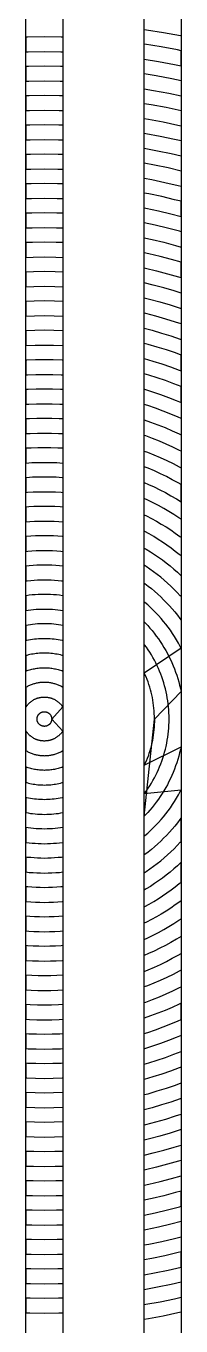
# Model space of a CAD drawing. Header units: metres. Extents: x 100 to 171, y -146 to -25.
# Drawn here: x 109.41 to 111.31, y -97.74 to -81.79 of the extents above; entities that cross this region are included whole.
import ezdxf

# ---------------------------------------------------------------- set-up
doc = ezdxf.new("R2010")
doc.units = ezdxf.units.M

msp = doc.modelspace()

# ---------------------------------------------------------------- linework, layer by layer
for points in [[(109.86, -72.654), (109.86, -107.738)], [(110.86, -107.531), (110.86, -72.654)], [(109.409, -107.813), (109.409, -73.173)], [(111.311, -73.458), (111.311, -107.127)], [(111.311, -82.46), (111.197, -82.437), (111.004, -82.401), (110.86, -82.377), (110.86, -82.195), (111.035, -82.223), (111.232, -82.26), (111.311, -82.277), (111.311, -82.093), (111.268, -82.083), (111.066, -82.046), (110.863, -82.013), (110.86, -82.013), (110.86, -81.831), (110.889, -81.835), (111.096, -81.869), (111.303, -81.907), (111.311, -81.909)], [(109.86, -81.926), (109.84, -81.925), (109.635, -81.923), (109.429, -81.925), (109.409, -81.926), (109.409, -82.106), (109.434, -82.105), (109.635, -82.103), (109.836, -82.105), (109.86, -82.106), (109.86, -82.286), (109.831, -82.285), (109.635, -82.283), (109.438, -82.285), (109.409, -82.286), (109.409, -82.466), (109.443, -82.465), (109.635, -82.463), (109.827, -82.465), (109.86, -82.466), (109.86, -82.646), (109.822, -82.645), (109.635, -82.643), (109.447, -82.645), (109.409, -82.646), (109.409, -82.826), (109.451, -82.825), (109.635, -82.823), (109.818, -82.825), (109.86, -82.826)], [(111.311, -82.828), (111.127, -82.79), (110.943, -82.755), (110.86, -82.742), (110.86, -82.56), (110.973, -82.578), (111.162, -82.613), (111.311, -82.644)], [(111.311, -83.198), (111.232, -83.18), (111.057, -83.143), (110.881, -83.11), (110.86, -83.107), (110.86, -82.924), (110.912, -82.933), (111.092, -82.966), (111.271, -83.004), (111.311, -83.013)], [(109.86, -83.007), (109.814, -83.005), (109.635, -83.003), (109.456, -83.005), (109.409, -83.007), (109.409, -83.187), (109.46, -83.185), (109.635, -83.183), (109.809, -83.185), (109.86, -83.187), (109.86, -83.367), (109.805, -83.365), (109.635, -83.363), (109.465, -83.365), (109.409, -83.367), (109.409, -83.547), (109.469, -83.545), (109.635, -83.543), (109.8, -83.545), (109.86, -83.547)], [(111.311, -83.568), (111.153, -83.531), (110.987, -83.496), (110.86, -83.472), (110.86, -83.289), (111.022, -83.319), (111.192, -83.355), (111.311, -83.383)], [(109.86, -83.727), (109.796, -83.725), (109.635, -83.723), (109.473, -83.725), (109.409, -83.727), (109.409, -83.907), (109.478, -83.905), (109.635, -83.903), (109.791, -83.905), (109.86, -83.907)], [(111.311, -84.313), (111.291, -84.308), (111.144, -84.269), (110.995, -84.234), (110.86, -84.205), (110.86, -84.021), (110.881, -84.025), (111.035, -84.058), (111.187, -84.094), (111.311, -84.127), (111.311, -83.94), (111.231, -83.92), (111.074, -83.882), (110.916, -83.849), (110.86, -83.838), (110.86, -83.655), (110.952, -83.672), (111.114, -83.707), (111.275, -83.745), (111.311, -83.754)], [(109.86, -84.087), (109.787, -84.085), (109.635, -84.083), (109.482, -84.085), (109.409, -84.087), (109.409, -84.267), (109.487, -84.264), (109.635, -84.263), (109.783, -84.264), (109.86, -84.267), (109.86, -84.447), (109.778, -84.444), (109.635, -84.443), (109.491, -84.444), (109.409, -84.447), (109.409, -84.628), (109.496, -84.624), (109.635, -84.623), (109.774, -84.624), (109.86, -84.628)], [(111.311, -85.065), (111.228, -85.039), (111.099, -85.002), (110.969, -84.967), (110.86, -84.941), (110.86, -84.757), (110.877, -84.76), (111.012, -84.793), (111.147, -84.828), (111.281, -84.867), (111.311, -84.876), (111.311, -84.688), (111.195, -84.655), (111.056, -84.618), (110.916, -84.585), (110.86, -84.573), (110.86, -84.389), (110.956, -84.409), (111.1, -84.443), (111.243, -84.481), (111.311, -84.501)], [(109.86, -84.808), (109.769, -84.804), (109.635, -84.803), (109.5, -84.804), (109.409, -84.808), (109.409, -84.988), (109.504, -84.984), (109.635, -84.983), (109.765, -84.984), (109.86, -84.988)], [(109.86, -85.168), (109.761, -85.164), (109.635, -85.163), (109.509, -85.164), (109.409, -85.168), (109.409, -85.348), (109.513, -85.344), (109.635, -85.343), (109.756, -85.344), (109.86, -85.348), (109.86, -85.528), (109.752, -85.524), (109.635, -85.523), (109.518, -85.524), (109.409, -85.528), (109.409, -85.708), (109.522, -85.704), (109.635, -85.703), (109.747, -85.704), (109.86, -85.708)], [(111.311, -85.444), (111.244, -85.422), (111.124, -85.384), (111.003, -85.348), (110.881, -85.316), (110.86, -85.311), (110.86, -85.126), (110.925, -85.142), (111.051, -85.175), (111.176, -85.211), (111.3, -85.251), (111.311, -85.254)], [(111.311, -86.606), (111.276, -86.59), (111.185, -86.551), (111.092, -86.514), (110.999, -86.479), (110.905, -86.447), (110.86, -86.433), (110.86, -86.244), (110.863, -86.245), (110.962, -86.276), (111.06, -86.31), (111.157, -86.346), (111.253, -86.385), (111.311, -86.409), (111.311, -86.214), (111.222, -86.178), (111.12, -86.14), (111.018, -86.105), (110.915, -86.073), (110.86, -86.057), (110.86, -85.869), (110.967, -85.9), (111.074, -85.934), (111.181, -85.971), (111.287, -86.01), (111.311, -86.02), (111.311, -85.827), (111.242, -85.801), (111.131, -85.763), (111.019, -85.728), (110.907, -85.695), (110.86, -85.683), (110.86, -85.497), (110.955, -85.522), (111.072, -85.556), (111.187, -85.592), (111.302, -85.632), (111.311, -85.635)], [(109.86, -85.888), (109.851, -85.888), (109.743, -85.884), (109.635, -85.883), (109.526, -85.884), (109.418, -85.888), (109.409, -85.888), (109.409, -86.069), (109.427, -86.068), (109.531, -86.064), (109.635, -86.063), (109.738, -86.064), (109.842, -86.068), (109.86, -86.069)], [(109.86, -86.249), (109.833, -86.248), (109.734, -86.244), (109.635, -86.243), (109.535, -86.244), (109.436, -86.248), (109.409, -86.249), (109.409, -86.429), (109.445, -86.427), (109.54, -86.424), (109.635, -86.423), (109.73, -86.424), (109.825, -86.427), (109.86, -86.429), (109.86, -86.61), (109.816, -86.607), (109.725, -86.604), (109.635, -86.603), (109.544, -86.604), (109.454, -86.607), (109.409, -86.61), (109.409, -86.79), (109.462, -86.787), (109.549, -86.784), (109.635, -86.783), (109.721, -86.784), (109.807, -86.787), (109.86, -86.79)], [(111.311, -87.005), (111.294, -86.997), (111.212, -86.957), (111.13, -86.919), (111.047, -86.884), (110.963, -86.85), (110.878, -86.818), (110.86, -86.812), (110.86, -86.622), (110.938, -86.649), (111.027, -86.682), (111.116, -86.717), (111.203, -86.755), (111.289, -86.794), (111.311, -86.805)], [(109.86, -86.97), (109.798, -86.967), (109.716, -86.964), (109.635, -86.963), (109.553, -86.964), (109.471, -86.967), (109.409, -86.97), (109.409, -87.151), (109.48, -87.146), (109.557, -87.144), (109.635, -87.143), (109.712, -87.144), (109.789, -87.146), (109.86, -87.151)], [(111.311, -87.841), (111.285, -87.823), (111.224, -87.783), (111.162, -87.745), (111.099, -87.708), (111.035, -87.673), (110.97, -87.64), (110.905, -87.608), (110.86, -87.587), (110.86, -87.391), (110.911, -87.413), (110.981, -87.445), (111.051, -87.479), (111.12, -87.515), (111.187, -87.552), (111.254, -87.591), (111.311, -87.626), (111.311, -87.415), (111.276, -87.395), (111.204, -87.356), (111.132, -87.318), (111.058, -87.282), (110.984, -87.248), (110.909, -87.216), (110.86, -87.197), (110.86, -87.004), (110.898, -87.018), (110.978, -87.05), (111.057, -87.084), (111.135, -87.12), (111.213, -87.157), (111.289, -87.197), (111.311, -87.209)], [(109.86, -87.331), (109.853, -87.331), (109.78, -87.326), (109.708, -87.324), (109.635, -87.323), (109.562, -87.324), (109.489, -87.326), (109.416, -87.331), (109.409, -87.331), (109.409, -87.512), (109.429, -87.51), (109.498, -87.506), (109.566, -87.503), (109.635, -87.503), (109.703, -87.503), (109.772, -87.506), (109.84, -87.51), (109.86, -87.512), (109.86, -87.693), (109.827, -87.69), (109.763, -87.686), (109.699, -87.683), (109.635, -87.683), (109.571, -87.683), (109.507, -87.686), (109.443, -87.69), (109.409, -87.693), (109.409, -87.873), (109.456, -87.869), (109.515, -87.866), (109.575, -87.863), (109.635, -87.863), (109.694, -87.863), (109.754, -87.866), (109.813, -87.869), (109.86, -87.873)], [(111.311, -88.292), (111.29, -88.275), (111.24, -88.235), (111.189, -88.196), (111.138, -88.159), (111.085, -88.122), (111.031, -88.088), (110.976, -88.054), (110.921, -88.022), (110.865, -87.991), (110.86, -87.988), (110.86, -87.786), (110.889, -87.801), (110.95, -87.832), (111.01, -87.865), (111.069, -87.9), (111.127, -87.935), (111.185, -87.973), (111.241, -88.012), (111.297, -88.052), (111.311, -88.062)], [(109.86, -88.054), (109.855, -88.053), (109.8, -88.049), (109.745, -88.045), (109.69, -88.043), (109.635, -88.043), (109.579, -88.043), (109.524, -88.045), (109.469, -88.049), (109.414, -88.053), (109.409, -88.054), (109.409, -88.235), (109.432, -88.233), (109.482, -88.228), (109.533, -88.225), (109.584, -88.223), (109.635, -88.223), (109.685, -88.223), (109.736, -88.225), (109.787, -88.228), (109.838, -88.233), (109.86, -88.235)], [(111.311, -88.791), (111.302, -88.782), (111.264, -88.741), (111.226, -88.702), (111.186, -88.663), (111.146, -88.625), (111.104, -88.589), (111.062, -88.553), (111.019, -88.519), (110.975, -88.485), (110.93, -88.453), (110.885, -88.422), (110.86, -88.406), (110.86, -88.195), (110.884, -88.208), (110.935, -88.24), (110.985, -88.272), (111.034, -88.306), (111.082, -88.341), (111.13, -88.377), (111.176, -88.414), (111.222, -88.453), (111.267, -88.492), (111.31, -88.533), (111.311, -88.533)], [(109.86, -88.416), (109.82, -88.412), (109.774, -88.408), (109.727, -88.405), (109.681, -88.403), (109.635, -88.403), (109.588, -88.403), (109.542, -88.405), (109.496, -88.408), (109.449, -88.412), (109.409, -88.416), (109.409, -88.598), (109.425, -88.595), (109.467, -88.591), (109.509, -88.587), (109.551, -88.585), (109.593, -88.583), (109.635, -88.583), (109.677, -88.583), (109.719, -88.585), (109.76, -88.587), (109.802, -88.591), (109.844, -88.595), (109.86, -88.598), (109.86, -88.779), (109.859, -88.779), (109.822, -88.774), (109.785, -88.77), (109.747, -88.767), (109.71, -88.764), (109.672, -88.763), (109.635, -88.763), (109.597, -88.763), (109.56, -88.764), (109.522, -88.767), (109.485, -88.77), (109.447, -88.774), (109.41, -88.779), (109.409, -88.779), (109.409, -88.962), (109.437, -88.957), (109.469, -88.953), (109.502, -88.949), (109.535, -88.946), (109.568, -88.944), (109.602, -88.943), (109.635, -88.943), (109.668, -88.943), (109.701, -88.944), (109.734, -88.946), (109.767, -88.949), (109.8, -88.953), (109.833, -88.957), (109.86, -88.962)], [(111.311, -92.523), (111.297, -92.534), (111.241, -92.574), (111.185, -92.612), (111.127, -92.65), (111.069, -92.686), (111.01, -92.72), (110.95, -92.753), (110.889, -92.785), (110.86, -92.799), (110.86, -92.597), (110.865, -92.594), (110.921, -92.564), (110.976, -92.531), (111.031, -92.498), (111.085, -92.463), (111.138, -92.427), (111.189, -92.389), (111.24, -92.35), (111.29, -92.31), (111.311, -92.293), (111.311, -92.052), (111.31, -92.053), (111.267, -92.093), (111.222, -92.133), (111.176, -92.171), (111.13, -92.208), (111.082, -92.244), (111.034, -92.279), (110.985, -92.313), (110.935, -92.346), (110.884, -92.377), (110.86, -92.391), (110.86, -92.179), (110.885, -92.163), (110.93, -92.132), (110.975, -92.1), (111.019, -92.066), (111.062, -92.032), (111.104, -91.996), (111.146, -91.96), (111.186, -91.922), (111.226, -91.884), (111.264, -91.844), (111.302, -91.804), (111.311, -91.794), (111.311, -91.507), (111.297, -91.526), (111.267, -91.566), (111.235, -91.606), (111.202, -91.645), (111.168, -91.683), (111.134, -91.72), (111.098, -91.756), (111.062, -91.792), (111.025, -91.826), (110.987, -91.86), (110.948, -91.893), (110.908, -91.925), (110.868, -91.955), (110.86, -91.961), (110.86, -91.731), (110.869, -91.724), (110.904, -91.693), (110.938, -91.661), (110.971, -91.629), (111.003, -91.596), (111.035, -91.562), (111.066, -91.527), (111.096, -91.492), (111.125, -91.455), (111.153, -91.419), (111.18, -91.381), (111.206, -91.343), (111.231, -91.304), (111.256, -91.264), (111.279, -91.224), (111.301, -91.184), (111.311, -91.166), (110.86, -91.209), (110.864, -91.204), (110.886, -91.174), (110.907, -91.143), (110.927, -91.111), (110.947, -91.079), (110.966, -91.047), (110.984, -91.014), (111.001, -90.981), (111.018, -90.947), (111.033, -90.913), (111.048, -90.878), (111.062, -90.843), (111.075, -90.808), (111.087, -90.773), (111.099, -90.737), (111.109, -90.701), (111.119, -90.664), (111.127, -90.628), (111.135, -90.591), (111.142, -90.554), (111.148, -90.517), (111.153, -90.48), (111.157, -90.443), (111.161, -90.405), (111.163, -90.368), (111.164, -90.33), (111.165, -90.293), (111.165, -90.293), (111.165, -90.293), (111.164, -90.255), (111.163, -90.218), (111.161, -90.18), (111.157, -90.143), (111.153, -90.105), (111.148, -90.068), (111.142, -90.031), (111.135, -89.994), (111.127, -89.957), (111.119, -89.921), (111.109, -89.885), (111.099, -89.848), (111.087, -89.813), (111.075, -89.777), (111.062, -89.742), (111.048, -89.707), (111.033, -89.673), (111.018, -89.638), (111.001, -89.605), (110.984, -89.571), (110.966, -89.538), (110.947, -89.506), (110.927, -89.474), (110.907, -89.443), (110.886, -89.412), (110.864, -89.381), (110.86, -89.377), (110.86, -89.1), (110.873, -89.114), (110.902, -89.144), (110.929, -89.176), (110.957, -89.208), (110.983, -89.241), (111.008, -89.274), (111.033, -89.308), (111.056, -89.343), (111.079, -89.378), (111.101, -89.414), (111.123, -89.45), (111.143, -89.487), (111.162, -89.524), (111.18, -89.562), (111.198, -89.6), (111.214, -89.638), (111.23, -89.677), (111.245, -89.717), (111.258, -89.756), (111.271, -89.796), (111.283, -89.837), (111.293, -89.877), (111.303, -89.918), (111.311, -89.953), (110.985, -90.293), (110.984, -90.326), (110.983, -90.359), (110.981, -90.392), (110.978, -90.425), (110.975, -90.458), (110.97, -90.491), (110.965, -90.523), (110.959, -90.556), (110.952, -90.588), (110.944, -90.621), (110.936, -90.653), (110.927, -90.685), (110.917, -90.716), (110.906, -90.747), (110.894, -90.778), (110.882, -90.809), (110.869, -90.84), (110.86, -90.859), (111.311, -90.632), (111.303, -90.667), (111.293, -90.708), (111.283, -90.749), (111.271, -90.789), (111.258, -90.829), (111.245, -90.869), (111.23, -90.908), (111.214, -90.947), (111.198, -90.986), (111.18, -91.024), (111.162, -91.061), (111.143, -91.099), (111.123, -91.135), (111.101, -91.172), (111.079, -91.207), (111.056, -91.243), (111.033, -91.277), (111.008, -91.311), (110.983, -91.345), (110.957, -91.377), (110.929, -91.41), (110.902, -91.441), (110.873, -91.472), (110.86, -91.485), (110.985, -90.293), (110.985, -90.293), (110.984, -90.26), (110.983, -90.226), (110.981, -90.193), (110.978, -90.16), (110.975, -90.127), (110.97, -90.095), (110.965, -90.062), (110.959, -90.029), (110.952, -89.997), (110.944, -89.965), (110.936, -89.933), (110.927, -89.901), (110.917, -89.869), (110.906, -89.838), (110.894, -89.807), (110.882, -89.776), (110.869, -89.746), (110.86, -89.727), (111.311, -89.419), (111.301, -89.402), (111.279, -89.361), (111.256, -89.321), (111.231, -89.281), (111.206, -89.243), (111.18, -89.204), (111.153, -89.167), (111.125, -89.13), (111.096, -89.094), (111.066, -89.058), (111.035, -89.023), (111.003, -88.989), (110.971, -88.956), (110.938, -88.924), (110.904, -88.892), (110.869, -88.862), (110.86, -88.854), (110.86, -88.625), (110.868, -88.63), (110.908, -88.661), (110.948, -88.693), (110.987, -88.725), (111.025, -88.759), (111.062, -88.793), (111.098, -88.829), (111.134, -88.865), (111.168, -88.903), (111.202, -88.941), (111.235, -88.979), (111.267, -89.019), (111.297, -89.06), (111.311, -89.078)], [(109.86, -89.145), (109.835, -89.14), (109.806, -89.135), (109.778, -89.131), (109.749, -89.128), (109.721, -89.126), (109.692, -89.124), (109.663, -89.123), (109.635, -89.123), (109.606, -89.123), (109.577, -89.124), (109.549, -89.126), (109.52, -89.128), (109.491, -89.131), (109.463, -89.135), (109.435, -89.14), (109.409, -89.145), (109.409, -89.329), (109.418, -89.327), (109.442, -89.322), (109.465, -89.317), (109.489, -89.313), (109.513, -89.31), (109.538, -89.307), (109.562, -89.305), (109.586, -89.304), (109.61, -89.303), (109.635, -89.303), (109.659, -89.303), (109.683, -89.304), (109.707, -89.305), (109.732, -89.307), (109.756, -89.31), (109.78, -89.313), (109.804, -89.317), (109.828, -89.322), (109.852, -89.327), (109.86, -89.329), (109.86, -89.515), (109.851, -89.512), (109.831, -89.507), (109.812, -89.502), (109.793, -89.498), (109.773, -89.495), (109.754, -89.491), (109.734, -89.489), (109.714, -89.487), (109.694, -89.485), (109.674, -89.484), (109.655, -89.483), (109.635, -89.483), (109.615, -89.483), (109.595, -89.484), (109.575, -89.485), (109.555, -89.487), (109.536, -89.489), (109.516, -89.491), (109.496, -89.495), (109.477, -89.498), (109.457, -89.502), (109.438, -89.507), (109.419, -89.512), (109.409, -89.515), (109.409, -89.704), (109.422, -89.699), (109.437, -89.694), (109.452, -89.69), (109.467, -89.685), (109.482, -89.682), (109.497, -89.678), (109.512, -89.675), (109.527, -89.672), (109.542, -89.669), (109.558, -89.667), (109.573, -89.666), (109.588, -89.664), (109.604, -89.663), (109.619, -89.663), (109.635, -89.663), (109.65, -89.663), (109.666, -89.663), (109.681, -89.664), (109.696, -89.666), (109.712, -89.667), (109.727, -89.669), (109.742, -89.672), (109.758, -89.675), (109.773, -89.678), (109.788, -89.682), (109.803, -89.685), (109.818, -89.69), (109.832, -89.694), (109.847, -89.699), (109.86, -89.704)], [(109.86, -89.903), (109.856, -89.901), (109.847, -89.896), (109.837, -89.891), (109.827, -89.886), (109.817, -89.881), (109.807, -89.877), (109.797, -89.873), (109.786, -89.869), (109.776, -89.865), (109.765, -89.862), (109.755, -89.859), (109.744, -89.856), (109.733, -89.854), (109.722, -89.851), (109.712, -89.849), (109.701, -89.848), (109.69, -89.846), (109.679, -89.845), (109.668, -89.844), (109.657, -89.843), (109.646, -89.843), (109.635, -89.843), (109.624, -89.843), (109.613, -89.843), (109.602, -89.844), (109.591, -89.845), (109.58, -89.846), (109.569, -89.848), (109.558, -89.849), (109.547, -89.851), (109.536, -89.854), (109.525, -89.856), (109.515, -89.859), (109.504, -89.862), (109.494, -89.865), (109.483, -89.869), (109.473, -89.873), (109.462, -89.877), (109.452, -89.881), (109.442, -89.886), (109.432, -89.891), (109.423, -89.896), (109.413, -89.901), (109.409, -89.903), (109.409, -90.144), (109.41, -90.143), (109.414, -90.137), (109.418, -90.132), (109.422, -90.127), (109.426, -90.121), (109.43, -90.116), (109.435, -90.111), (109.439, -90.106), (109.444, -90.102), (109.448, -90.097), (109.453, -90.093), (109.458, -90.088), (109.463, -90.084), (109.469, -90.08), (109.474, -90.076), (109.479, -90.072), (109.485, -90.068), (109.49, -90.065), (109.496, -90.061), (109.502, -90.058), (109.507, -90.055), (109.513, -90.051), (109.519, -90.049), (109.525, -90.046), (109.531, -90.043), (109.537, -90.041), (109.544, -90.038), (109.55, -90.036), (109.556, -90.034), (109.563, -90.032), (109.569, -90.031), (109.576, -90.029), (109.582, -90.028), (109.589, -90.027), (109.595, -90.026), (109.602, -90.025), (109.608, -90.024), (109.615, -90.023), (109.621, -90.023), (109.628, -90.023), (109.635, -90.023), (109.641, -90.023), (109.648, -90.023), (109.655, -90.023), (109.661, -90.024), (109.668, -90.025), (109.674, -90.026), (109.681, -90.027), (109.687, -90.028), (109.694, -90.029), (109.7, -90.031), (109.707, -90.032), (109.713, -90.034), (109.719, -90.036), (109.726, -90.038), (109.732, -90.041), (109.738, -90.043), (109.744, -90.046), (109.75, -90.049), (109.756, -90.051), (109.762, -90.055), (109.768, -90.058), (109.773, -90.061), (109.779, -90.065), (109.785, -90.068), (109.79, -90.072), (109.796, -90.076), (109.801, -90.08), (109.806, -90.084), (109.811, -90.088), (109.816, -90.093), (109.821, -90.097), (109.826, -90.102), (109.83, -90.106), (109.835, -90.111), (109.839, -90.116), (109.843, -90.121), (109.848, -90.127), (109.852, -90.132), (109.855, -90.137), (109.859, -90.143), (109.86, -90.144), (109.725, -90.293), (109.725, -90.295), (109.725, -90.297), (109.724, -90.299), (109.724, -90.301), (109.724, -90.304), (109.724, -90.306), (109.723, -90.308), (109.723, -90.31), (109.722, -90.312), (109.722, -90.315), (109.721, -90.317), (109.721, -90.319), (109.72, -90.321), (109.719, -90.323), (109.719, -90.325), (109.718, -90.327), (109.717, -90.329), (109.716, -90.331), (109.715, -90.333), (109.714, -90.335), (109.713, -90.337), (109.712, -90.339), (109.711, -90.341), (109.709, -90.343), (109.708, -90.344), (109.707, -90.346), (109.706, -90.348), (109.704, -90.35), (109.703, -90.351), (109.701, -90.353), (109.7, -90.355), (109.698, -90.356), (109.697, -90.358), (109.695, -90.359), (109.693, -90.361), (109.692, -90.362), (109.69, -90.364), (109.688, -90.365), (109.686, -90.366), (109.685, -90.367), (109.683, -90.369), (109.681, -90.37), (109.679, -90.371), (109.677, -90.372), (109.675, -90.373), (109.673, -90.374), (109.671, -90.375), (109.669, -90.376), (109.667, -90.377), (109.665, -90.377), (109.663, -90.378), (109.661, -90.379), (109.659, -90.379), (109.657, -90.38), (109.654, -90.38), (109.652, -90.381), (109.65, -90.381), (109.648, -90.382), (109.646, -90.382), (109.643, -90.382), (109.641, -90.382), (109.639, -90.383), (109.637, -90.383), (109.635, -90.383), (109.632, -90.383), (109.63, -90.383), (109.628, -90.382), (109.626, -90.382), (109.624, -90.382), (109.621, -90.382), (109.619, -90.381), (109.617, -90.381), (109.615, -90.38), (109.613, -90.38), (109.611, -90.379), (109.609, -90.379), (109.606, -90.378), (109.604, -90.377), (109.602, -90.377), (109.6, -90.376), (109.598, -90.375), (109.596, -90.374), (109.594, -90.373), (109.592, -90.372), (109.59, -90.371), (109.588, -90.37), (109.587, -90.369), (109.585, -90.367), (109.583, -90.366), (109.581, -90.365), (109.579, -90.364), (109.578, -90.362), (109.576, -90.361), (109.574, -90.359), (109.573, -90.358), (109.571, -90.356), (109.569, -90.355), (109.568, -90.353), (109.567, -90.351), (109.565, -90.35), (109.564, -90.348), (109.562, -90.346), (109.561, -90.344), (109.56, -90.343), (109.559, -90.341), (109.557, -90.339), (109.556, -90.337), (109.555, -90.335), (109.554, -90.333), (109.553, -90.331), (109.552, -90.329), (109.552, -90.327), (109.551, -90.325), (109.55, -90.323), (109.549, -90.321), (109.549, -90.319), (109.548, -90.317), (109.547, -90.315), (109.547, -90.312), (109.546, -90.31), (109.546, -90.308), (109.546, -90.306), (109.545, -90.304), (109.545, -90.301), (109.545, -90.299), (109.545, -90.297), (109.545, -90.295), (109.545, -90.293), (109.545, -90.29), (109.545, -90.288), (109.545, -90.286), (109.545, -90.284), (109.545, -90.282), (109.546, -90.279), (109.546, -90.277), (109.546, -90.275), (109.547, -90.273), (109.547, -90.271), (109.548, -90.269), (109.549, -90.267), (109.549, -90.264), (109.55, -90.262), (109.551, -90.26), (109.552, -90.258), (109.552, -90.256), (109.553, -90.254), (109.554, -90.252), (109.555, -90.25), (109.556, -90.248), (109.557, -90.246), (109.559, -90.244), (109.56, -90.243), (109.561, -90.241), (109.562, -90.239), (109.564, -90.237), (109.565, -90.236), (109.567, -90.234), (109.568, -90.232), (109.569, -90.231), (109.571, -90.229), (109.573, -90.227), (109.574, -90.226), (109.576, -90.224), (109.578, -90.223), (109.579, -90.222), (109.581, -90.22), (109.583, -90.219), (109.585, -90.218), (109.587, -90.217), (109.588, -90.215), (109.59, -90.214), (109.592, -90.213), (109.594, -90.212), (109.596, -90.211), (109.598, -90.21), (109.6, -90.209), (109.602, -90.209), (109.604, -90.208), (109.606, -90.207), (109.609, -90.207), (109.611, -90.206), (109.613, -90.205), (109.615, -90.205), (109.617, -90.204), (109.619, -90.204), (109.621, -90.204), (109.624, -90.203), (109.626, -90.203), (109.628, -90.203), (109.63, -90.203), (109.632, -90.203), (109.635, -90.203), (109.637, -90.203), (109.639, -90.203), (109.641, -90.203), (109.643, -90.203), (109.646, -90.203), (109.648, -90.204), (109.65, -90.204), (109.652, -90.204), (109.654, -90.205), (109.657, -90.205), (109.659, -90.206), (109.661, -90.207), (109.663, -90.207), (109.665, -90.208), (109.667, -90.209), (109.669, -90.209), (109.671, -90.21), (109.673, -90.211), (109.675, -90.212), (109.677, -90.213), (109.679, -90.214), (109.681, -90.215), (109.683, -90.217), (109.685, -90.218), (109.686, -90.219), (109.688, -90.22), (109.69, -90.222), (109.692, -90.223), (109.693, -90.224), (109.695, -90.226), (109.697, -90.227), (109.698, -90.229), (109.7, -90.231), (109.701, -90.232), (109.703, -90.234), (109.704, -90.236), (109.706, -90.237), (109.707, -90.239), (109.708, -90.241), (109.709, -90.243), (109.711, -90.244), (109.712, -90.246), (109.713, -90.248), (109.714, -90.25), (109.715, -90.252), (109.716, -90.254), (109.717, -90.256), (109.718, -90.258), (109.719, -90.26), (109.719, -90.262), (109.72, -90.264), (109.721, -90.267), (109.721, -90.269), (109.722, -90.271), (109.722, -90.273), (109.723, -90.275), (109.723, -90.277), (109.724, -90.279), (109.724, -90.282), (109.724, -90.284), (109.724, -90.286), (109.725, -90.288), (109.725, -90.29), (109.725, -90.293), (109.86, -90.442), (109.859, -90.443), (109.855, -90.448), (109.852, -90.453), (109.848, -90.459), (109.843, -90.464), (109.839, -90.469), (109.835, -90.474), (109.83, -90.479), (109.826, -90.484), (109.821, -90.488), (109.816, -90.493), (109.811, -90.497), (109.806, -90.501), (109.801, -90.505), (109.796, -90.509), (109.79, -90.513), (109.785, -90.517), (109.779, -90.521), (109.773, -90.524), (109.768, -90.528), (109.762, -90.531), (109.756, -90.534), (109.75, -90.537), (109.744, -90.539), (109.738, -90.542), (109.732, -90.545), (109.726, -90.547), (109.719, -90.549), (109.713, -90.551), (109.707, -90.553), (109.7, -90.555), (109.694, -90.556), (109.687, -90.557), (109.681, -90.559), (109.674, -90.56), (109.668, -90.561), (109.661, -90.561), (109.655, -90.562), (109.648, -90.562), (109.641, -90.563), (109.635, -90.563), (109.628, -90.563), (109.621, -90.562), (109.615, -90.562), (109.608, -90.561), (109.602, -90.561), (109.595, -90.56), (109.589, -90.559), (109.582, -90.557), (109.576, -90.556), (109.569, -90.555), (109.563, -90.553), (109.556, -90.551), (109.55, -90.549), (109.544, -90.547), (109.537, -90.545), (109.531, -90.542), (109.525, -90.539), (109.519, -90.537), (109.513, -90.534), (109.507, -90.531), (109.502, -90.528), (109.496, -90.524), (109.49, -90.521), (109.485, -90.517), (109.479, -90.513), (109.474, -90.509), (109.469, -90.505), (109.463, -90.501), (109.458, -90.497), (109.453, -90.493), (109.448, -90.488), (109.444, -90.484), (109.439, -90.479), (109.435, -90.474), (109.43, -90.469), (109.426, -90.464), (109.422, -90.459), (109.418, -90.453), (109.414, -90.448), (109.41, -90.443), (109.409, -90.442), (109.409, -90.682), (109.413, -90.684), (109.423, -90.689), (109.432, -90.695), (109.442, -90.699), (109.452, -90.704), (109.462, -90.708), (109.473, -90.712), (109.483, -90.716), (109.494, -90.72), (109.504, -90.723), (109.515, -90.726), (109.525, -90.729), (109.536, -90.732), (109.547, -90.734), (109.558, -90.736), (109.569, -90.738), (109.58, -90.739), (109.591, -90.74), (109.602, -90.741), (109.613, -90.742), (109.624, -90.742), (109.635, -90.743), (109.646, -90.742), (109.657, -90.742), (109.668, -90.741), (109.679, -90.74), (109.69, -90.739), (109.701, -90.738), (109.712, -90.736), (109.722, -90.734), (109.733, -90.732), (109.744, -90.729), (109.755, -90.726), (109.765, -90.723), (109.776, -90.72), (109.786, -90.716), (109.797, -90.712), (109.807, -90.708), (109.817, -90.704), (109.827, -90.699), (109.837, -90.695), (109.847, -90.689), (109.856, -90.684), (109.86, -90.682)], [(109.86, -90.881), (109.847, -90.886), (109.832, -90.891), (109.818, -90.896), (109.803, -90.9), (109.788, -90.904), (109.773, -90.907), (109.758, -90.911), (109.742, -90.913), (109.727, -90.916), (109.712, -90.918), (109.696, -90.92), (109.681, -90.921), (109.666, -90.922), (109.65, -90.922), (109.635, -90.923), (109.619, -90.922), (109.604, -90.922), (109.588, -90.921), (109.573, -90.92), (109.558, -90.918), (109.542, -90.916), (109.527, -90.913), (109.512, -90.911), (109.497, -90.907), (109.482, -90.904), (109.467, -90.9), (109.452, -90.896), (109.437, -90.891), (109.422, -90.886), (109.409, -90.881), (109.409, -91.071), (109.419, -91.073), (109.438, -91.078), (109.457, -91.083), (109.477, -91.087), (109.496, -91.091), (109.516, -91.094), (109.536, -91.097), (109.555, -91.099), (109.575, -91.1), (109.595, -91.102), (109.615, -91.102), (109.635, -91.103), (109.655, -91.102), (109.674, -91.102), (109.694, -91.1), (109.714, -91.099), (109.734, -91.097), (109.754, -91.094), (109.773, -91.091), (109.793, -91.087), (109.812, -91.083), (109.831, -91.078), (109.851, -91.073), (109.86, -91.071), (109.86, -91.257), (109.852, -91.259), (109.828, -91.264), (109.804, -91.268), (109.78, -91.272), (109.756, -91.275), (109.732, -91.278), (109.707, -91.28), (109.683, -91.281), (109.659, -91.282), (109.635, -91.283), (109.61, -91.282), (109.586, -91.281), (109.562, -91.28), (109.538, -91.278), (109.513, -91.275), (109.489, -91.272), (109.465, -91.268), (109.442, -91.264), (109.418, -91.259), (109.409, -91.257), (109.409, -91.441), (109.435, -91.445), (109.463, -91.45), (109.491, -91.454), (109.52, -91.457), (109.549, -91.459), (109.577, -91.461), (109.606, -91.462), (109.635, -91.463), (109.663, -91.462), (109.692, -91.461), (109.721, -91.459), (109.749, -91.457), (109.778, -91.454), (109.806, -91.45), (109.835, -91.445), (109.86, -91.441)], [(109.86, -91.624), (109.833, -91.628), (109.8, -91.632), (109.767, -91.636), (109.734, -91.639), (109.701, -91.641), (109.668, -91.642), (109.635, -91.643), (109.602, -91.642), (109.568, -91.641), (109.535, -91.639), (109.502, -91.636), (109.469, -91.632), (109.437, -91.628), (109.409, -91.624), (109.409, -91.806), (109.41, -91.806), (109.447, -91.811), (109.485, -91.815), (109.522, -91.818), (109.56, -91.821), (109.597, -91.822), (109.635, -91.823), (109.672, -91.822), (109.71, -91.821), (109.747, -91.818), (109.785, -91.815), (109.822, -91.811), (109.859, -91.806), (109.86, -91.806)], [(109.86, -91.988), (109.844, -91.99), (109.802, -91.994), (109.76, -91.998), (109.719, -92.001), (109.677, -92.002), (109.635, -92.003), (109.593, -92.002), (109.551, -92.001), (109.509, -91.998), (109.467, -91.994), (109.425, -91.99), (109.409, -91.988), (109.409, -92.169), (109.449, -92.174), (109.496, -92.178), (109.542, -92.18), (109.588, -92.182), (109.635, -92.183), (109.681, -92.182), (109.727, -92.18), (109.774, -92.178), (109.82, -92.174), (109.86, -92.169), (109.86, -92.35), (109.838, -92.353), (109.787, -92.357), (109.736, -92.36), (109.685, -92.362), (109.635, -92.363), (109.584, -92.362), (109.533, -92.36), (109.482, -92.357), (109.432, -92.353), (109.409, -92.35), (109.409, -92.531), (109.414, -92.532), (109.469, -92.537), (109.524, -92.54), (109.579, -92.542), (109.635, -92.543), (109.69, -92.542), (109.745, -92.54), (109.8, -92.537), (109.855, -92.532), (109.86, -92.531)], [(109.86, -92.712), (109.813, -92.716), (109.754, -92.72), (109.694, -92.722), (109.635, -92.723), (109.575, -92.722), (109.515, -92.72), (109.456, -92.716), (109.409, -92.712), (109.409, -92.893), (109.443, -92.896), (109.507, -92.899), (109.571, -92.902), (109.635, -92.903), (109.699, -92.902), (109.763, -92.899), (109.827, -92.896), (109.86, -92.893), (109.86, -93.073), (109.84, -93.075), (109.772, -93.079), (109.703, -93.082), (109.635, -93.083), (109.566, -93.082), (109.498, -93.079), (109.429, -93.075), (109.409, -93.073), (109.409, -93.254), (109.416, -93.255), (109.489, -93.259), (109.562, -93.262), (109.635, -93.263), (109.708, -93.262), (109.78, -93.259), (109.853, -93.255), (109.86, -93.254)], [(111.311, -92.96), (111.254, -92.994), (111.187, -93.033), (111.12, -93.071), (111.051, -93.106), (110.981, -93.14), (110.911, -93.172), (110.86, -93.194), (110.86, -92.998), (110.905, -92.977), (110.97, -92.946), (111.035, -92.912), (111.099, -92.877), (111.162, -92.84), (111.224, -92.802), (111.285, -92.762), (111.311, -92.744)], [(111.311, -93.376), (111.289, -93.388), (111.213, -93.428), (111.135, -93.466), (111.057, -93.502), (110.978, -93.535), (110.898, -93.567), (110.86, -93.581), (110.86, -93.389), (110.909, -93.369), (110.984, -93.337), (111.058, -93.303), (111.132, -93.267), (111.204, -93.229), (111.276, -93.19), (111.311, -93.17)], [(109.86, -93.435), (109.789, -93.439), (109.712, -93.442), (109.635, -93.443), (109.557, -93.442), (109.48, -93.439), (109.409, -93.435), (109.409, -93.615), (109.471, -93.619), (109.553, -93.622), (109.635, -93.623), (109.716, -93.622), (109.798, -93.619), (109.86, -93.615)], [(111.311, -94.176), (111.253, -94.201), (111.157, -94.239), (111.06, -94.275), (110.962, -94.309), (110.863, -94.34), (110.86, -94.341), (110.86, -94.152), (110.905, -94.138), (110.999, -94.106), (111.092, -94.071), (111.185, -94.034), (111.276, -93.995), (111.311, -93.979), (111.311, -93.781), (111.289, -93.791), (111.203, -93.831), (111.116, -93.868), (111.027, -93.903), (110.938, -93.936), (110.86, -93.963), (110.86, -93.773), (110.878, -93.767), (110.963, -93.735), (111.047, -93.702), (111.13, -93.666), (111.212, -93.628), (111.294, -93.589), (111.311, -93.58)], [(109.86, -93.795), (109.807, -93.798), (109.721, -93.802), (109.635, -93.803), (109.549, -93.802), (109.462, -93.798), (109.409, -93.795), (109.409, -93.975), (109.454, -93.978), (109.544, -93.982), (109.635, -93.983), (109.725, -93.982), (109.816, -93.978), (109.86, -93.975), (109.86, -94.156), (109.825, -94.158), (109.73, -94.161), (109.635, -94.163), (109.54, -94.161), (109.445, -94.158), (109.409, -94.156), (109.409, -94.336), (109.436, -94.338), (109.535, -94.341), (109.635, -94.343), (109.734, -94.341), (109.833, -94.338), (109.86, -94.336)], [(111.311, -94.566), (111.287, -94.575), (111.181, -94.614), (111.074, -94.651), (110.967, -94.685), (110.86, -94.716), (110.86, -94.529), (110.915, -94.513), (111.018, -94.48), (111.12, -94.445), (111.222, -94.407), (111.311, -94.372)], [(109.86, -94.516), (109.842, -94.518), (109.738, -94.521), (109.635, -94.523), (109.531, -94.521), (109.427, -94.518), (109.409, -94.516), (109.409, -94.697), (109.418, -94.697), (109.526, -94.701), (109.635, -94.703), (109.743, -94.701), (109.851, -94.697), (109.86, -94.697)], [(109.86, -94.877), (109.747, -94.881), (109.635, -94.883), (109.522, -94.881), (109.409, -94.877), (109.409, -95.057), (109.518, -95.061), (109.635, -95.063), (109.752, -95.061), (109.86, -95.057), (109.86, -95.237), (109.756, -95.241), (109.635, -95.243), (109.513, -95.241), (109.409, -95.237), (109.409, -95.417), (109.509, -95.421), (109.635, -95.423), (109.761, -95.421), (109.86, -95.417)], [(111.311, -94.95), (111.302, -94.953), (111.187, -94.993), (111.072, -95.029), (110.955, -95.063), (110.86, -95.088), (110.86, -94.902), (110.907, -94.89), (111.019, -94.857), (111.131, -94.822), (111.242, -94.784), (111.311, -94.758)], [(111.311, -95.331), (111.3, -95.335), (111.176, -95.374), (111.051, -95.41), (110.925, -95.443), (110.86, -95.459), (110.86, -95.274), (110.881, -95.269), (111.003, -95.237), (111.124, -95.202), (111.244, -95.164), (111.311, -95.141)], [(111.311, -95.709), (111.281, -95.718), (111.147, -95.757), (111.012, -95.793), (110.877, -95.825), (110.86, -95.828), (110.86, -95.644), (110.969, -95.618), (111.099, -95.584), (111.228, -95.546), (111.311, -95.52)], [(109.86, -95.598), (109.765, -95.601), (109.635, -95.603), (109.504, -95.601), (109.409, -95.598), (109.409, -95.778), (109.5, -95.781), (109.635, -95.783), (109.769, -95.781), (109.86, -95.778)], [(109.86, -95.958), (109.774, -95.961), (109.635, -95.963), (109.496, -95.961), (109.409, -95.958), (109.409, -96.138), (109.491, -96.141), (109.635, -96.143), (109.778, -96.141), (109.86, -96.138), (109.86, -96.318), (109.783, -96.321), (109.635, -96.323), (109.487, -96.321), (109.409, -96.318), (109.409, -96.498), (109.482, -96.501), (109.635, -96.503), (109.787, -96.501), (109.86, -96.498)], [(111.311, -96.459), (111.187, -96.491), (111.035, -96.527), (110.881, -96.56), (110.86, -96.564), (110.86, -96.38), (110.995, -96.352), (111.144, -96.317), (111.291, -96.278), (111.311, -96.272), (111.311, -96.085), (111.243, -96.104), (111.1, -96.142), (110.956, -96.176), (110.86, -96.196), (110.86, -96.012), (110.916, -96), (111.056, -95.967), (111.195, -95.931), (111.311, -95.897)], [(111.311, -97.202), (111.192, -97.23), (111.022, -97.266), (110.86, -97.296), (110.86, -97.113), (110.987, -97.089), (111.153, -97.054), (111.311, -97.017), (111.311, -96.831), (111.275, -96.84), (111.114, -96.879), (110.952, -96.913), (110.86, -96.93), (110.86, -96.747), (110.916, -96.736), (111.074, -96.703), (111.231, -96.666), (111.311, -96.645)], [(109.86, -96.678), (109.791, -96.681), (109.635, -96.683), (109.478, -96.681), (109.409, -96.678), (109.409, -96.858), (109.473, -96.861), (109.635, -96.863), (109.796, -96.861), (109.86, -96.858)], [(109.86, -97.038), (109.8, -97.041), (109.635, -97.043), (109.469, -97.041), (109.409, -97.038), (109.409, -97.219), (109.465, -97.221), (109.635, -97.223), (109.805, -97.221), (109.86, -97.219), (109.86, -97.399), (109.809, -97.4), (109.635, -97.403), (109.46, -97.4), (109.409, -97.399), (109.409, -97.579), (109.456, -97.58), (109.635, -97.583), (109.814, -97.58), (109.86, -97.579)], [(111.311, -97.572), (111.271, -97.581), (111.092, -97.619), (110.912, -97.653), (110.86, -97.661), (110.86, -97.479), (110.881, -97.475), (111.057, -97.443), (111.232, -97.406), (111.311, -97.387)]]:
    msp.add_lwpolyline(points)

doc.saveas('drawing.dxf')
